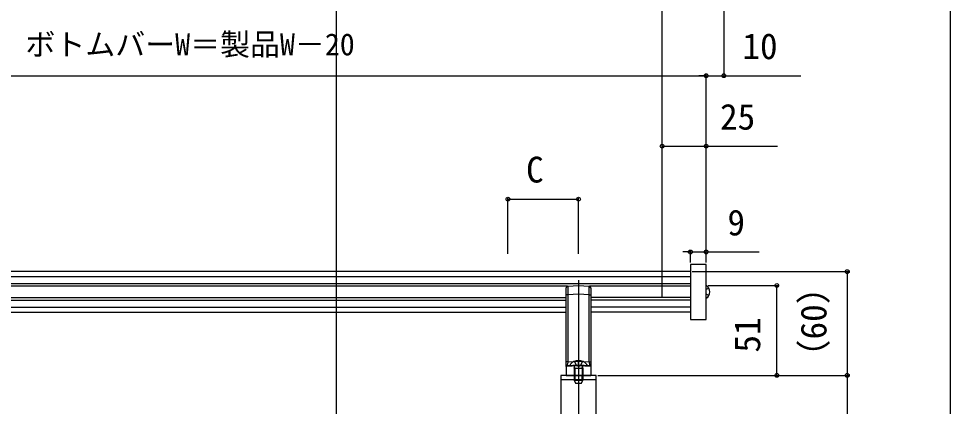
# Model space of a CAD drawing. Units: millimetres, scale not verified. Extents: x -875 to 875, y -1318 to 1308.
# Drawn here: x 346 to 875, y -995 to -775 of the extents above; entities that cross this region are included whole.
import ezdxf
from ezdxf.enums import TextEntityAlignment as Align

# ---------------------------------------------------------------- set-up
doc = ezdxf.new("R2010")
doc.units = ezdxf.units.MM
doc.header["$LTSCALE"] = 8
for name, color, linetype in [('0-5_YKK_12', 2, 'Continuous'), ('0-6_YKK_13', 4, 'Continuous'), ('0-8_YKK_D', 6, 'Continuous'), ('0-9_YKK_ZWAK', 7, 'Continuous')]:
    doc.layers.add(name, color=color, linetype=linetype)
doc.styles.add('ＭＳ ゴシック', font='')
doc.styles.get('ＭＳ ゴシック').set_extended_font_data('MS Gothic')

msp = doc.modelspace()

# ---------------------------------------------------------------- linework, layer by layer
at = {"layer": '0-5_YKK_12'}
for p, q in [((526.507, -402.1), (526.507, -1143)), ((727.5, -918.643), (245.5, -918.643)), ((727.5, -921.543), (245.5, -921.543)), ((663.999, -923.5), (663.999, -1098)), ((727.5, -925.474), (245.5, -925.474)), ((657.622, -926.943), (262.878, -926.943)), ((727.5, -926.943), (670.377, -926.943)), ((263.5, -933.343), (656.999, -933.343)), ((263.5, -934.812), (656.999, -934.812)), ((727.5, -933.343), (670.999, -933.343)), ((727.5, -934.812), (670.999, -934.812)), ((263.5, -938.743), (656.999, -938.743)), ((727.5, -938.743), (670.999, -938.743)), ((263.5, -941.643), (656.999, -941.643)), ((727.5, -941.643), (670.999, -941.643))]:
    msp.add_line(p, q, dxfattribs=at)
at = {"layer": '0-6_YKK_13'}
for p, q in [((711.5, -933.343), (711.5, -456.8)), ((656.999, -931.861), (656.999, -927.869)), ((657.938, -926.871), (663.999, -926.5)), ((663.999, -926.5), (663.999, -931.491)), ((663.999, -926.5), (670.06, -926.871)), ((670.999, -927.869), (670.999, -931.861)), ((737.966, -928.093), (736.5, -928.824)), ((657.938, -931.861), (656.999, -931.861)), ((656.999, -969.874), (656.999, -931.861)), ((663.999, -931.491), (657.938, -931.861)), ((657.938, -931.861), (657.938, -969.874)), ((663.999, -931.491), (663.999, -969.504)), ((670.06, -931.861), (663.999, -931.491)), ((670.06, -969.874), (670.06, -931.861)), ((737.966, -932.193), (736.5, -931.462)), ((663.999, -972.001), (656.999, -972.398)), ((656.999, -972.398), (656.999, -977.5)), ((657.469, -971.899), (663.999, -971.5)), ((657.938, -969.874), (663.999, -969.504)), ((659.249, -971.402), (659.249, -971.502)), ((668.249, -972.002), (659.749, -972.002)), ((661.649, -969.49), (662.854, -971.907)), ((661.932, -973.402), (661.739, -972.479)), ((663.999, -972.516), (662.854, -971.907)), ((663.999, -969.504), (670.06, -969.874)), ((663.999, -971.5), (663.999, -969.504)), ((663.999, -971.5), (670.53, -971.899)), ((663.999, -972.516), (665.144, -971.907)), ((670.999, -972.398), (663.999, -972.001)), ((663.999, -972.001), (663.999, -977.5)), ((666.349, -969.49), (665.144, -971.907)), ((666.066, -973.402), (666.26, -972.479)), ((668.749, -971.402), (668.749, -971.502)), ((670.999, -972.398), (670.999, -977.5)), ((656.999, -977.5), (663.999, -977.5)), ((661.499, -973.402), (661.716, -972.807)), ((661.499, -973.402), (661.499, -979.5)), ((661.499, -973.402), (666.499, -973.402)), ((661.932, -973.402), (661.932, -979.5)), ((661.999, -977.5), (661.999, -980)), ((663.999, -977.5), (670.999, -977.5)), ((665.999, -977.5), (665.999, -980)), ((666.066, -973.402), (666.066, -979.5)), ((666.499, -973.402), (666.283, -972.807)), ((666.499, -973.402), (666.499, -979.5)), ((673.999, -980), (653.999, -980)), ((661.499, -979.5), (661.499, -980.302)), ((661.499, -980.302), (662.299, -982.002)), ((661.499, -980.302), (666.499, -980.302)), ((661.932, -979.5), (661.932, -980.302)), ((662.299, -982.002), (665.699, -982.002)), ((665.699, -982.002), (666.499, -980.302)), ((666.066, -979.5), (666.066, -980.302)), ((666.499, -979.5), (666.499, -980.302))]:
    msp.add_line(p, q, dxfattribs=at)
msp.add_lwpolyline([(736.5, -914.543), (727.5, -914.543), (727.5, -945.743), (736.5, -945.743)], close=True, dxfattribs=at)
for points in [[(670.06, -931.861), (670.999, -931.861), (670.999, -969.874)], [(657.938, -969.874), (657.738, -969.874), (657.538, -969.874), (657.353, -969.874), (657.198, -969.874), (657.086, -969.874), (657.02, -969.874), (656.999, -969.874)], [(656.999, -972.398), (656.999, -972.39), (656.999, -972.365), (656.999, -972.321), (656.999, -972.258), (656.999, -972.175), (656.999, -972.073), (656.999, -971.952), (656.999, -971.813), (656.999, -971.658), (656.999, -971.484), (656.999, -971.293), (656.999, -971.084), (656.999, -970.861), (656.999, -970.626), (656.999, -970.38), (656.999, -970.129), (656.999, -969.874)], [(657.938, -969.874), (657.904, -970.325), (657.828, -970.75), (657.722, -971.131), (657.611, -971.45), (657.527, -971.696), (657.481, -971.846)], [(663.999, -971.5), (663.999, -971.568), (663.999, -971.751), (663.999, -972.001)], [(670.06, -969.874), (670.534, -969.874), (670.875, -969.874), (670.999, -969.874), (670.999, -970.145), (670.999, -970.411), (670.999, -970.67), (670.999, -970.918), (670.999, -971.151), (670.999, -971.366), (670.999, -971.562), (670.999, -971.737), (670.999, -971.893), (670.999, -972.029), (670.999, -972.145), (670.999, -972.239), (670.999, -972.31), (670.999, -972.361), (670.999, -972.388), (670.999, -972.398)], [(670.06, -969.874), (670.103, -970.408), (670.209, -970.899), (670.34, -971.321), (670.453, -971.647), (670.517, -971.843)], [(673.999, -1027.5), (673.999, -977.5), (653.999, -977.5)], [(653.999, -977.5), (653.999, -1027.5), (673.999, -1027.5)]]:
    msp.add_lwpolyline(points, dxfattribs=at)
for centre, radius, start, end in [((657.999, -927.869), 1, 93.5, 180), ((669.999, -927.869), 1, 0, 86.5), ((734.3, -930.143), 4.2, 301.58814, 58.41186), ((657.499, -972.398), 0.5, 93.5, 180), ((663.999, -974.902), 5.9, 36.38156, 143.61844), ((659.749, -971.502), 0.5, 180, 270), ((661.152, -972.602), 0.6, 340.03043, 90), ((666.847, -972.602), 0.6, 90, 199.96957), ((668.249, -971.502), 0.5, 270, 0), ((670.499, -972.398), 0.5, 0, 86.5)]:
    msp.add_arc(centre, radius, start, end, dxfattribs=at)
for centre, major_axis, start_param, end_param in [((657.999, -931.876), (0.061, -5.006), 3.1421876, 4.709257), ((669.999, -931.876), (-0.061, -5.006), 1.5739283, 3.1409977)]:
    msp.add_ellipse(centre, major_axis=major_axis, ratio=0.012158, start_param=start_param, end_param=end_param, dxfattribs=at)
at = {"layer": '0-8_YKK_D'}
for p, q in [((746.5, -743.5), (746.5, -808.5)), ((236.5, -807.5), (736.5, -807.5)), ((736.5, -807.5), (732.2, -807.5)), ((736.5, -908.543), (736.5, -806.5)), ((736.5, -908.543), (736.5, -806.5)), ((736.5, -807.5), (746.5, -807.5)), ((746.5, -807.5), (790.1, -807.5)), ((736.5, -908.543), (736.5, -846.5)), ((623.999, -908.543), (623.999, -876.5)), ((623.999, -877.5), (663.999, -877.5)), ((663.999, -908.543), (663.999, -876.5)), ((727.5, -907.5), (723.2, -907.5)), ((727.5, -913.543), (727.5, -906.5)), ((727.5, -907.5), (736.5, -907.5)), ((736.5, -913.543), (736.5, -906.5)), ((736.5, -907.5), (766.464, -907.5)), ((728.5, -918.643), (817.5, -918.643)), ((816.5, -918.643), (816.5, -977.5)), ((737.5, -926.5), (777.5, -926.5)), ((776.5, -977.5), (776.5, -926.5)), ((674.999, -977.5), (817.5, -977.5)), ((674.999, -977.5), (777.5, -977.5)), ((674.999, -977.5), (817.5, -977.5))]:
    msp.add_line(p, q, dxfattribs=at)
for points in [[(711.5, -847.5), (736.5, -847.5), (776.936, -847.5)], [(816.5, -977.5), (816.5, -1027.5), (816.5, -1150.323)]]:
    msp.add_lwpolyline(points, dxfattribs=at)
for centre in [(736.5, -807.5), (736.5, -807.5), (746.5, -807.5), (711.5, -847.5), (736.5, -847.5), (623.999, -877.5), (663.999, -877.5), (727.5, -907.5), (736.5, -907.5), (816.5, -918.643), (776.5, -926.5), (776.5, -977.5), (816.5, -977.5), (816.5, -977.5)]:
    msp.add_circle(centre, 1.075, dxfattribs=at)
at = {"layer": '0-9_YKK_ZWAK'}
msp.add_lwpolyline([(-875, -1318), (875, -1318), (875, 1232)], dxfattribs=at)

# ---------------------------------------------------------------- texts
at = {"layer": '0-8_YKK_D', "style": 'ＭＳ ゴシック'}
for s, height, p in [('ボトムバーW＝製品W－20', 12.46, (350.21, -799.699)), ('10', 14.66, (757.032, -802.5)), ('25', 14.66, (744.323, -842.5)), ('C', 14.66, (634.284, -872.5)), ('9', 14.66, (748.509, -902.5))]:
    msp.add_text(s, height=height, dxfattribs=at).set_placement(p, align=Align.BOTTOM_LEFT)
for s, p in [('（60）', (809.114, -977.106)), ('51', (771.5, -964.557))]:
    msp.add_text(s, height=14.66, rotation=90, dxfattribs=at).set_placement(p, align=Align.BOTTOM_LEFT)

doc.saveas('drawing.dxf')
